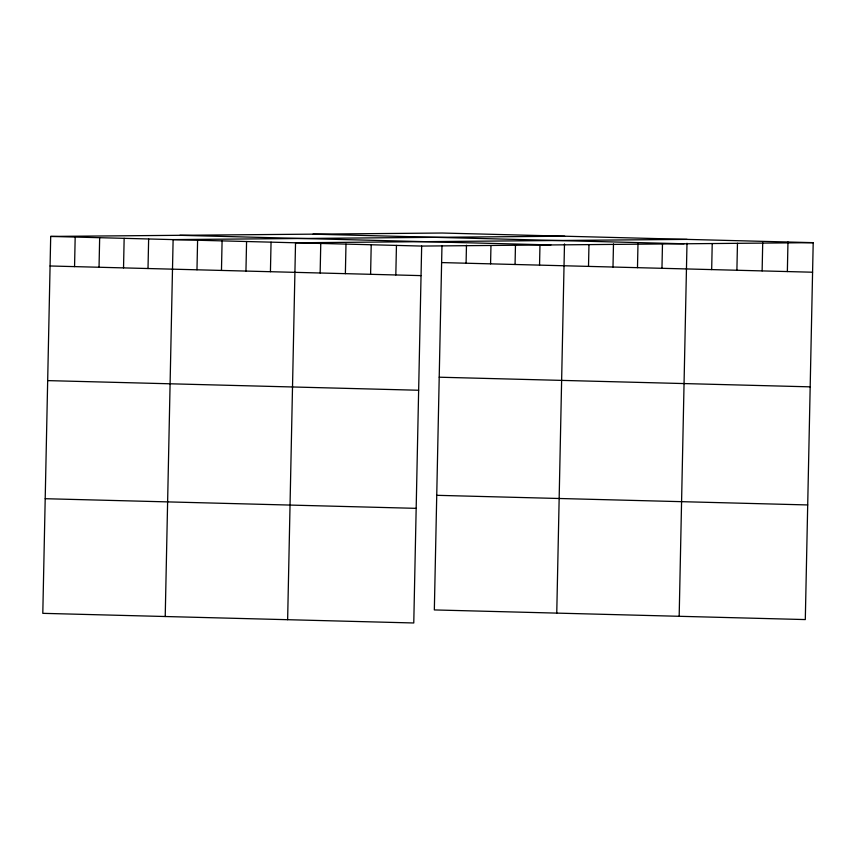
<?xml version="1.0" encoding="UTF-8"?>
<svg xmlns="http://www.w3.org/2000/svg" width="856" height="856" viewBox="0 0 856 856"><rect width="100%" height="100%" fill="white"/><g stroke="black" fill="none" stroke-linecap="round" stroke-linejoin="round"><path stroke-width="1.28" d="M813.2 242.665L442.231 233.025L50.697 236.427L42.8 613.335L413.769 622.975L421.666 246.068L813.2 242.665L805.303 619.573L434.334 609.932L441.964 245.875M74.558 266.623L75.178 237.059M99.039 267.254L99.66 237.701M123.532 267.896L124.152 238.332M148.013 268.527L148.634 238.974M165.219 616.523L173.115 239.605L564.65 236.203M196.976 269.8L197.597 240.236M221.469 270.442L222.089 240.878M245.95 271.074L246.571 241.51M270.432 271.705L271.052 242.152M287.637 619.701L295.534 242.783L687.068 239.38M320.144 273L320.765 243.446M345.375 273.653L345.985 244.099M370.595 274.316L371.215 244.752M395.825 274.969L396.446 245.405M466.092 263.22L466.466 245.223M490.574 263.851L490.959 245.865M515.066 264.493L515.462 245.212M539.548 265.125L539.976 244.559M556.753 613.121L564.489 243.917M588.511 266.398L588.971 244.549M612.992 267.04L613.485 243.906M637.485 267.671L637.998 243.254M661.966 268.313L662.48 243.885M679.172 616.299L686.994 243.243M711.678 269.597L712.213 243.896M736.898 270.261L737.465 243.264M762.129 270.913L762.717 242.633M787.36 271.566L787.969 242.002M313.018 234.148L683.998 243.789M179.899 235.304L550.868 244.944M50.697 236.427L421.666 246.068M441.61 262.578L812.579 272.219M50.076 265.981L421.045 275.621M439.203 377.207L810.183 386.848M47.679 380.61L418.648 390.25M436.731 495.314L807.711 504.944M45.197 498.706L416.177 508.346"/></g></svg>
